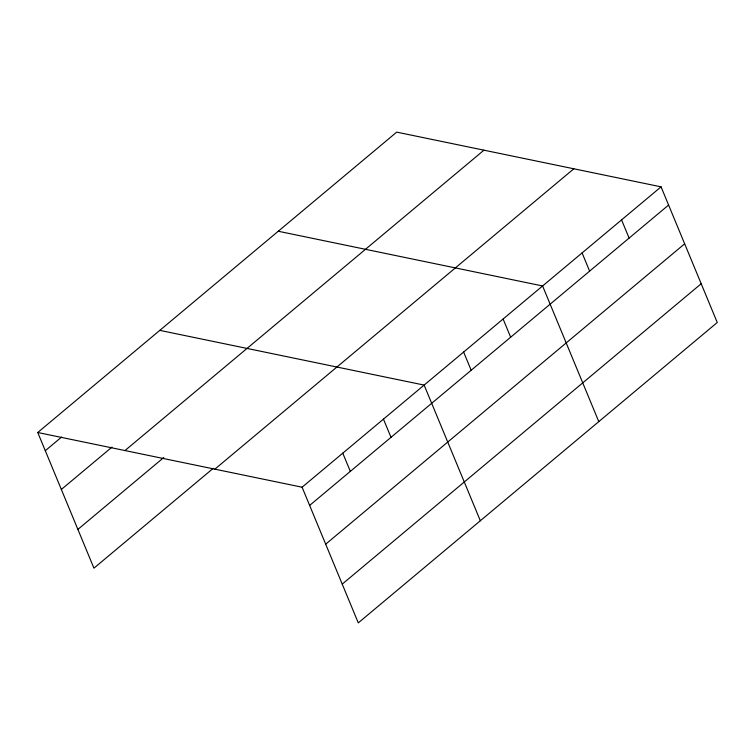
<?xml version="1.0" encoding="UTF-8"?>
<svg xmlns="http://www.w3.org/2000/svg" width="755" height="755" viewBox="0 0 755 755"><rect width="100%" height="100%" fill="white"/><g stroke="black" fill="none" stroke-linecap="round" stroke-linejoin="round"><path stroke-width="1.13" d="M37.75 432.502L396.715 132.125L661.059 186.844L717.25 322.498L358.285 622.875L302.094 487.211L37.75 432.502L93.941 568.156L213.278 468.298M45.291 450.707L61.57 437.088M61.344 489.466L111.976 447.102M124.981 450.556L483.946 150.179M77.888 529.406L163.769 457.53M214.864 469.157L573.828 168.78M302.094 487.211L661.059 186.844M309.635 505.425L668.6 205.049M325.688 544.185L684.653 243.808M342.232 584.115L701.197 283.738M278.255 231.247L542.6 285.966L598.79 421.62M159.796 330.369L424.14 385.088L480.331 520.742M621.573 219.884L629.113 238.089M582.086 252.925L589.627 271.13M503.113 319.006L510.654 337.211M463.627 352.047L471.167 370.252M383.464 419.129L391.005 437.343M342.779 453.17L350.32 471.384"/></g></svg>
